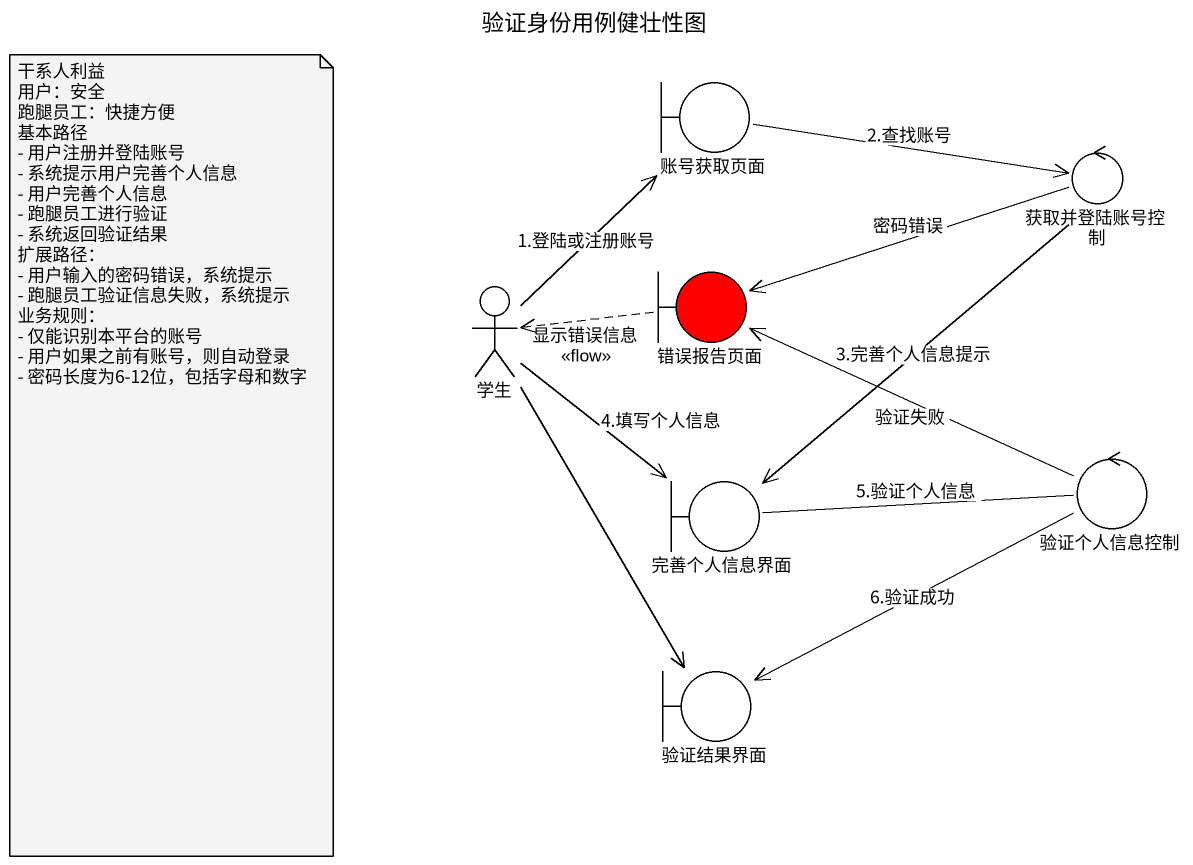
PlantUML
@startuml
title 验证身份用例健壮性图
boundary 账号获取页面
control 获取并登陆账号控制
boundary 错误报告页面 #FF0000
actor 学生
boundary 完善个人信息界面
control 验证个人信息控制
boundary 验证结果界面
账号获取页面 -right-> 获取并登陆账号控制 : 2.查找账号
获取并登陆账号控制 -left-> 错误报告页面 : 密码错误
获取并登陆账号控制 --> 完善个人信息界面 : 3.完善个人信息提示
错误报告页面 .left.> 学生 : 显示错误信息\n<<flow>>
学生 -up-> 账号获取页面 : 1.登陆或注册账号
学生 --> 完善个人信息界面 : 4.填写个人信息
学生 --> 验证结果界面
完善个人信息界面 -right- 验证个人信息控制 : 5.验证个人信息
验证个人信息控制 -left-> 错误报告页面 : 验证失败
验证个人信息控制 -left-> 验证结果界面 : 6.验证成功
note as N1
  干系人利益
  用户：安全
  跑腿员工：快捷方便
  基本路径
  - 用户注册并登陆账号
  - 系统提示用户完善个人信息
  - 用户完善个人信息
  - 跑腿员工进行验证
  - 系统返回验证结果
  扩展路径：
  - 用户输入的密码错误，系统提示
  - 跑腿员工验证信息失败，系统提示
  业务规则：
  - 仅能识别本平台的账号
  - 用户如果之前有账号，则自动登录
  - 密码长度为6-12位，包括字母和数字
end note
@enduml
